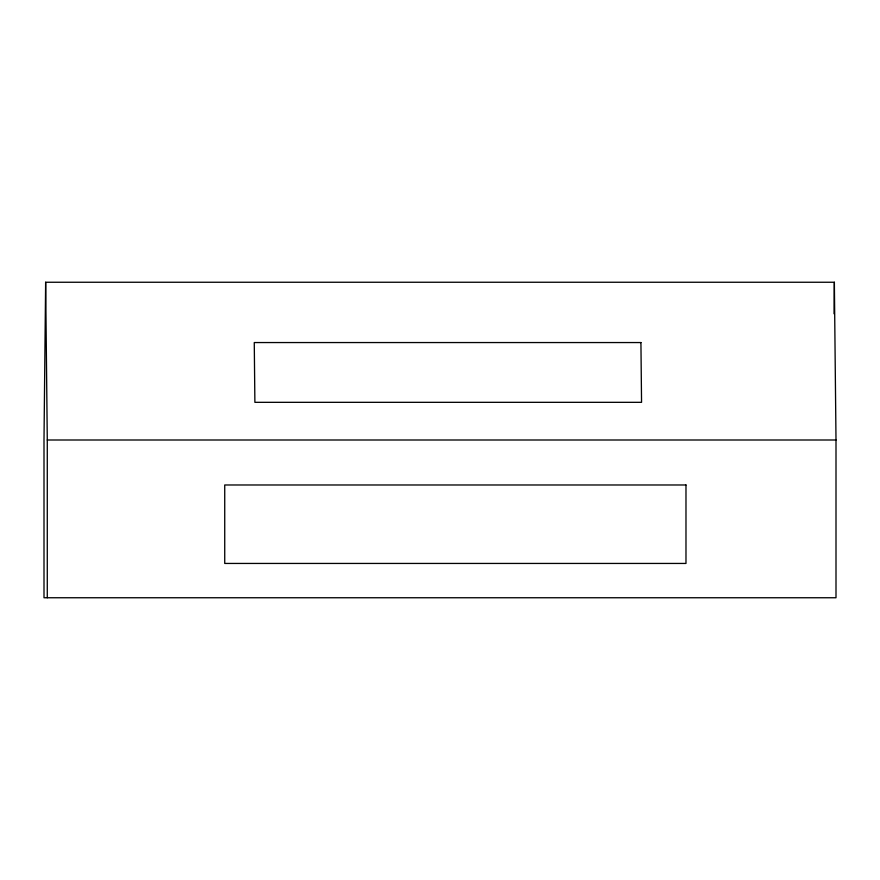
<?xml version="1.0" encoding="UTF-8"?>
<svg xmlns="http://www.w3.org/2000/svg" width="880" height="880" viewBox="0 0 880 880"><rect width="100%" height="100%" fill="white"/><g stroke="black" fill="none" stroke-linecap="round" stroke-linejoin="round"><path stroke-width="1.32" d="M45.639 282.249L44 440L44 597.751L836 597.751L836 440L834.361 282.249L45.639 282.249L47.278 440L47.278 597.751M834.031 313.797L834.361 282.249M47.278 440L836 440M640.926 342.551L254.265 342.551L254.881 402.325L641.553 402.325L640.926 342.551M685.982 484.979L224.73 484.979L224.73 563.442L685.982 563.442L685.982 484.979"/></g></svg>
